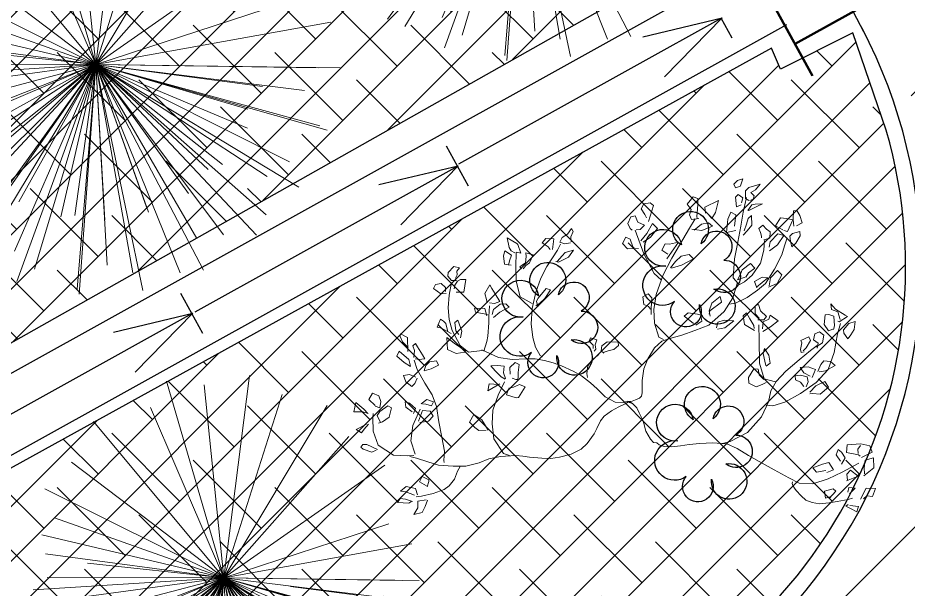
# Model space of a CAD drawing. Header units: millimetres. Extents: x 5637 to 6048, y 3385 to 3927.
# Drawn here: x 5799.75 to 5808.44, y 3743.04 to 3748.61 of the extents above; entities that cross this region are included whole.
import ezdxf

# ---------------------------------------------------------------- set-up
doc = ezdxf.new("R2010")
doc.units = ezdxf.units.MM
doc.linetypes.add('DASHEDX2', pattern=[38.1, 25.4, -12.7])
doc.layers.add('Contour Lines', color=253, linetype='Continuous')
doc.layers.add('dr', color=7, linetype='Continuous', lineweight=30, true_color=0x424d8a)
for name, color, linetype, lineweight in [('hatch', 253, 'Continuous', 13), ('road', 19, 'Continuous', 30), ('trees new', 7, 'Continuous', 20)]:
    doc.layers.add(name, color=color, linetype=linetype, lineweight=lineweight)
doc.layers.add('plants1', color=7, linetype='Continuous', true_color=0x89ee5d)
doc.styles.get("Standard").update_dxf_attribs({"font": 'arial.ttf'})
pattern_1 = [(45, (2816.3681, -1263.7476), (-0.265165043, 0.265165043), []), (135, (2816.3681, -1263.7476), (-0.79549513, 0.265165043), [0.9375, -0.5625])]

# ---------------------------------------------------------------- blocks, each defined once
blk = doc.blocks.new('LCCNDP03')
at = {"color": 0}
for p in [(-0.0942, 0.5129), (0.1198, 0.4961), (0.0008, 0.49), (-0.1995, 0.457), (-0.2952, 0.4376), (0.1962, 0.4352), (0.3067, 0.3904), (-0.3153, 0.3611), (-0.4456, 0.2845), (0.3595, 0.2487), (0.4314, 0.2157), (-0.4706, 0.1679), (0.4765, 0.1311), (0.4339, 0.1181), (-0.5172, 0.0821), (0.4194, 0.065), (0.3339, 0.0487), (-0.4715, 0.0176), (0.4706, 0.0046), (-0.4906, -0.0341), (-0.4713, -0.1762), (-0.4677, -0.0781), (-0.4628, -0.2111), (-0.446, -0.1349), (-0.3883, -0.2377), (-0.3873, -0.3189), (-0.3743, -0.291), (-0.357, -0.0707), (-0.3234, -0.3743), (-0.2864, -0.4035), (-0.2446, -0.367), (-0.2439, -0.2444), (-0.2094, -0.4093), (-0.1672, -0.2944), (-0.1671, -0.4591), (-0.128, -0.4633), (-0.1109, -0.312), (-0.0802, -0.3228), (-0.0597, -0.4233), (-0.0375, -0.4819), (-0.0099, -0.4468), (0.488, 0), (0.3186, -0.0048), (0.0382, -0.317), (0.1755, -0.2585), (0.1867, -0.3966), (0.1317, -0.3963), (0.0867, -0.4614), (0.2752, -0.1475), (0.3437, -0.2679), (0.2937, -0.2909), (0.2804, -0.3689), (0.4316, -0.0849), (0.396, -0.1269), (0.4169, -0.2032), (0.0112, -0.3278), (0.1007, -0.3089), (0.1824, -0.2675), (0.0936, -0.4704), (0.2505, -0.2064), (0.2172, -0.4253), (0.3005, -0.1297), (0.325, -0.3498), (0.329, -0.0427), (0.4096, -0.2489), (0.4652, -0.1296)]:
    blk.add_line(p, (-0.009, -0.0059), dxfattribs=at)
at = {"color": 0, "flags": 1}
for tag, p in [('SIZE', (0, 0)), ('ITEM', (0, -0.0701))]:
    blk.add_attdef(tag, p, '', height=0.0409, dxfattribs=at)
blk = doc.blocks.new('F1')
at = {"color": 92, "linetype": 'Continuous'}
for p, q in [((1.0816, 0.0562), (1.0771, 0.0451)), ((1.0966, 0.0606), (1.0816, 0.0562)), ((1.0899, 0.048), (1.0966, 0.0606)), ((1.0771, 0.0451), (1.0736, 0.0333)), ((1.0758, 0.0326), (1.0908, 0.0362)), ((1.0908, 0.0362), (1.0899, 0.048)), ((1.1134, 0.0339), (1.1003, 0.0372)), ((1.1016, 0.0366), (1.1071, 0.0411)), ((1.1071, 0.0411), (1.1274, 0.0409)), ((1.1228, 0.0333), (1.1134, 0.0339)), ((1.1274, 0.0409), (1.1228, 0.0333)), ((1.0923, 0.025), (1.0969, 0.0134)), ((1.1136, 0.021), (1.0976, 0.026)), ((1.1234, 0.02), (1.1136, 0.021)), ((1.1136, 0.0111), (1.1234, 0.02)), ((0.2958, -0.0077), (0.2984, 0.0018)), ((0.2984, 0.0018), (0.3104, -0.003)), ((1.0756, 0.009), (1.0733, -0.0005)), ((1.0901, 0.0012), (1.0771, 0.0072)), ((1.0861, -0.0088), (1.0901, 0.0012)), ((1.0969, 0.0134), (1.1136, 0.0111)), ((0.3118, -0.0088), (0.2958, -0.0077)), ((0.3104, -0.003), (0.3188, -0.0071)), ((0.3188, -0.0071), (0.3148, -0.0102)), ((1.0733, -0.0005), (1.0739, -0.0036)), ((1.0739, -0.0036), (1.0861, -0.0088)), ((0.2678, -0.0425), (0.2719, -0.0276)), ((0.2719, -0.0276), (0.2826, -0.0278)), ((0.2826, -0.0278), (0.2878, -0.0224)), ((0.2936, -0.0212), (0.2844, -0.0421)), ((0.3138, -0.0299), (0.3043, -0.0404)), ((0.3498, -0.0187), (0.3388, -0.0326)), ((0.344, -0.0365), (0.3595, -0.0313)), ((0.3568, -0.0187), (0.3463, -0.0224)), ((0.3595, -0.0313), (0.3568, -0.0187)), ((0.2844, -0.0421), (0.2678, -0.0425)), ((0.3043, -0.0404), (0.3156, -0.0409)), ((0.3156, -0.0409), (0.3171, -0.0326)), ((0.3388, -0.0326), (0.344, -0.0365)), ((1.0482, -0.0369), (1.0488, -0.0402)), ((1.1796, -0.0467), (1.1721, -0.0508)), ((1.1956, -0.051), (1.1796, -0.0467)), ((0.2904, -0.0636), (0.2731, -0.0792)), ((0.3211, -0.0529), (0.3004, -0.0626)), ((0.3004, -0.0626), (0.3151, -0.0721)), ((0.321, -0.0645), (0.3191, -0.0539)), ((0.9311, -0.0574), (0.9423, -0.0601)), ((0.9423, -0.0601), (0.9618, -0.0856)), ((1.17, -0.052), (1.1898, -0.0597)), ((1.1898, -0.0597), (1.1968, -0.0593)), ((1.2, -0.0541), (1.1956, -0.051)), ((1.1968, -0.0593), (1.2, -0.0541)), ((0.2731, -0.0792), (0.2748, -0.0972)), ((0.2903, -0.0781), (0.2891, -0.0672)), ((0.2898, -0.0924), (0.2903, -0.0781)), ((0.3151, -0.0721), (0.321, -0.0645)), ((0.357, -0.0651), (0.3455, -0.0711)), ((0.3455, -0.0711), (0.3551, -0.0835)), ((0.3551, -0.0835), (0.3663, -0.0796)), ((0.3758, -0.0649), (0.3596, -0.069)), ((0.3663, -0.0796), (0.3828, -0.0721)), ((0.3828, -0.0721), (0.3758, -0.0649)), ((1.1961, -0.087), (1.2005, -0.08)), ((1.2005, -0.08), (1.211, -0.0856)), ((0.2748, -0.0972), (0.2898, -0.0924)), ((0.3321, -0.0823), (0.326, -0.0939)), ((0.326, -0.0939), (0.3331, -0.1036)), ((0.3425, -0.0984), (0.334, -0.0872)), ((0.9618, -0.0856), (0.9662, -0.1123)), ((1.189, -0.0963), (1.1961, -0.087)), ((1.211, -0.0856), (1.1926, -0.0963)), ((0.2968, -0.0966), (0.2781, -0.1073)), ((0.2781, -0.1073), (0.2829, -0.1187)), ((0.3021, -0.1009), (0.2993, -0.0986)), ((0.3044, -0.1108), (0.2998, -0.1183)), ((0.324, -0.1036), (0.3021, -0.1009)), ((0.3033, -0.1032), (0.3044, -0.1108)), ((0.3241, -0.1177), (0.324, -0.1036)), ((0.3331, -0.1036), (0.3398, -0.1081)), ((0.3398, -0.1081), (0.3425, -0.0984)), ((0.9662, -0.1123), (0.9666, -0.1371)), ((0.9726, -0.1003), (0.9854, -0.1179)), ((0.9896, -0.0986), (0.9766, -0.0999)), ((0.9974, -0.1036), (0.9896, -0.0986)), ((1.0073, -0.1127), (0.9974, -0.1036)), ((1.0816, -0.1092), (1.0738, -0.1191)), ((1.0966, -0.1059), (1.0816, -0.1092)), ((1.0936, -0.1278), (1.0993, -0.1079)), ((1.1531, -0.1117), (1.1498, -0.1289)), ((1.1641, -0.1026), (1.1531, -0.1117)), ((1.1713, -0.0995), (1.1641, -0.1026)), ((1.1748, -0.1133), (1.168, -0.1013)), ((0.2829, -0.1187), (0.2996, -0.121)), ((0.2996, -0.121), (0.3241, -0.1177)), ((0.9854, -0.1179), (1.0008, -0.1268)), ((1.0008, -0.1268), (1.0073, -0.1127)), ((1.0738, -0.1191), (1.0799, -0.1274)), ((1.0799, -0.1274), (1.0936, -0.1278)), ((1.1093, -0.121), (1.1064, -0.1307)), ((1.1241, -0.1317), (1.1119, -0.1241)), ((1.1566, -0.132), (1.1706, -0.1206)), ((1.171, -0.1272), (1.1698, -0.1388)), ((1.1706, -0.1206), (1.1748, -0.1133)), ((1.1795, -0.1301), (1.171, -0.1272)), ((1.201, -0.1179), (1.1908, -0.1156)), ((1.192, -0.1158), (1.1996, -0.1231)), ((1.1996, -0.1231), (1.2145, -0.1338)), ((1.2173, -0.117), (1.201, -0.1179)), ((1.2145, -0.1338), (1.2173, -0.117)), ((0.9666, -0.1371), (0.959, -0.1645)), ((1.0748, -0.145), (1.0778, -0.1373)), ((1.0778, -0.1373), (1.0886, -0.1398)), ((1.0969, -0.1398), (1.0868, -0.1479)), ((1.0886, -0.1398), (1.0944, -0.1396)), ((1.1064, -0.1307), (1.1178, -0.1396)), ((1.1178, -0.1396), (1.1261, -0.1413)), ((1.1261, -0.1413), (1.1241, -0.1317)), ((1.1498, -0.1289), (1.1566, -0.132)), ((1.1698, -0.1388), (1.1741, -0.1487)), ((1.1918, -0.1411), (1.1793, -0.1311)), ((1.1858, -0.1527), (1.1918, -0.1411)), ((1.0868, -0.1479), (1.0748, -0.145)), ((1.1741, -0.1487), (1.1858, -0.1527)), ((0.9224, -0.1628), (0.9116, -0.1827)), ((0.9261, -0.162), (0.9224, -0.1628)), ((0.9439, -0.1661), (0.9261, -0.162)), ((0.9411, -0.1775), (0.9439, -0.1661)), ((0.959, -0.1645), (0.9493, -0.1893)), ((0.9574, -0.185), (0.9782, -0.1711)), ((0.9782, -0.1711), (0.9769, -0.1841)), ((1.1073, -0.1854), (1.1106, -0.1754)), ((1.1106, -0.1754), (1.1158, -0.1696)), ((1.1158, -0.1696), (1.1273, -0.1771)), ((0.9116, -0.1827), (0.9216, -0.1862)), ((0.9216, -0.1862), (0.9322, -0.1812)), ((0.9322, -0.1812), (0.9406, -0.1783)), ((0.9769, -0.1841), (0.9599, -0.1841)), ((1.1211, -0.191), (1.1094, -0.187)), ((1.1319, -0.1883), (1.1211, -0.191)), ((1.1273, -0.1771), (1.1319, -0.1883)), ((0.3648, -0.2191), (0.3791, -0.2059)), ((0.3791, -0.2059), (0.3928, -0.2061)), ((0.3976, -0.2079), (0.3878, -0.2202)), ((0.3928, -0.2061), (0.3978, -0.205)), ((0.9261, -0.1951), (0.9251, -0.198)), ((0.9251, -0.198), (0.9259, -0.2077)), ((0.9259, -0.2077), (0.9251, -0.2226)), ((0.9292, -0.1953), (0.9261, -0.1951)), ((0.9359, -0.1968), (0.9292, -0.1953)), ((0.9414, -0.2156), (0.9402, -0.2042)), ((0.9476, -0.1953), (0.9521, -0.2055)), ((0.9556, -0.1978), (0.9482, -0.1941)), ((0.9521, -0.2055), (0.9517, -0.2175)), ((0.9672, -0.2084), (0.9556, -0.1978)), ((0.9756, -0.2164), (0.9672, -0.2084)), ((1.0828, -0.2042), (1.0701, -0.2115)), ((1.0951, -0.1992), (1.0828, -0.2042)), ((1.0869, -0.2164), (1.0928, -0.209)), ((1.0928, -0.209), (1.0956, -0.2001)), ((1.1203, -0.2063), (1.1243, -0.2183)), ((1.1326, -0.2121), (1.1206, -0.2057)), ((0.372, -0.2291), (0.3648, -0.2191)), ((0.3878, -0.2202), (0.372, -0.2291)), ((0.405, -0.217), (0.402, -0.2262)), ((0.4158, -0.2249), (0.4093, -0.2175)), ((0.4253, -0.2282), (0.4158, -0.2249)), ((0.4778, -0.2202), (0.4843, -0.2162)), ((0.4843, -0.2162), (0.495, -0.2113)), ((0.495, -0.2113), (0.5087, -0.217)), ((0.5087, -0.217), (0.5098, -0.2268)), ((0.9251, -0.2226), (0.9321, -0.2255)), ((0.9321, -0.2255), (0.9414, -0.2156)), ((0.9517, -0.2175), (0.9641, -0.2177)), ((0.9641, -0.2177), (0.9756, -0.2164)), ((1.0701, -0.2115), (1.0743, -0.2187)), ((1.0743, -0.2187), (1.0869, -0.2164)), ((1.1063, -0.2195), (1.0958, -0.2212)), ((1.0958, -0.2212), (1.1004, -0.2282)), ((1.1129, -0.2202), (1.1063, -0.2195)), ((1.1154, -0.2351), (1.1156, -0.222)), ((1.1243, -0.2183), (1.1431, -0.232)), ((1.1464, -0.2224), (1.1326, -0.2121)), ((1.1431, -0.232), (1.1464, -0.2224)), ((0.3955, -0.2346), (0.3901, -0.2498)), ((0.4106, -0.2419), (0.3993, -0.2369)), ((0.402, -0.2262), (0.4045, -0.2353)), ((0.4045, -0.2353), (0.4168, -0.2373)), ((0.4168, -0.2373), (0.4263, -0.2357)), ((0.4263, -0.2357), (0.4253, -0.2282)), ((0.4912, -0.233), (0.482, -0.2253)), ((0.4935, -0.2431), (0.4912, -0.233)), ((0.5098, -0.2268), (0.5017, -0.2429)), ((0.884, -0.2388), (0.8881, -0.2413)), ((1.0176, -0.2388), (1.0335, -0.2498)), ((1.0241, -0.2382), (1.0401, -0.2346)), ((1.0401, -0.2346), (1.0561, -0.2407)), ((1.0561, -0.2407), (1.0583, -0.2626)), ((1.1004, -0.2282), (1.1106, -0.2421)), ((1.1189, -0.2429), (1.1154, -0.2351)), ((1.1271, -0.2326), (1.1294, -0.2576)), ((1.1381, -0.2489), (1.1273, -0.2396)), ((0.3721, -0.2483), (0.355, -0.2591)), ((0.3831, -0.2456), (0.3721, -0.2483)), ((0.3811, -0.2591), (0.3855, -0.246)), ((0.3901, -0.2498), (0.4036, -0.2537)), ((0.4036, -0.2537), (0.4183, -0.251)), ((0.4183, -0.251), (0.4106, -0.2419)), ((0.4796, -0.2493), (0.473, -0.2551)), ((0.473, -0.2551), (0.476, -0.2698)), ((0.4823, -0.2585), (0.4805, -0.2504)), ((0.5017, -0.2429), (0.4935, -0.2431)), ((0.7644, -0.2585), (0.7747, -0.2541)), ((0.7739, -0.2529), (0.7789, -0.2568)), ((0.7789, -0.2568), (0.7782, -0.2659)), ((0.7915, -0.2556), (0.7887, -0.2593)), ((1.0583, -0.2626), (1.0449, -0.2531)), ((1.1106, -0.2421), (1.1146, -0.2477)), ((1.1146, -0.2477), (1.1189, -0.2429)), ((1.1426, -0.2582), (1.1381, -0.2489)), ((0.355, -0.2591), (0.3643, -0.2655)), ((0.3643, -0.2655), (0.376, -0.2661)), ((0.376, -0.2661), (0.3811, -0.2591)), ((0.476, -0.2698), (0.4845, -0.281)), ((0.4863, -0.2719), (0.4823, -0.2585)), ((0.4845, -0.281), (0.4863, -0.2719)), ((0.7484, -0.2686), (0.7564, -0.2607)), ((0.7494, -0.2746), (0.7484, -0.2686)), ((0.7564, -0.2607), (0.7644, -0.2585)), ((0.7782, -0.2659), (0.769, -0.2738)), ((0.7904, -0.2669), (0.7877, -0.2765)), ((0.7887, -0.2593), (0.7904, -0.2669)), ((0.7939, -0.2661), (0.7935, -0.2601)), ((0.8019, -0.2732), (0.7939, -0.2661)), ((0.7994, -0.279), (0.8019, -0.2732)), ((1.0429, -0.2756), (1.0376, -0.269)), ((1.0514, -0.2701), (1.0696, -0.2785)), ((1.0621, -0.2876), (1.0576, -0.2727)), ((1.1294, -0.2576), (1.1428, -0.2632)), ((1.1428, -0.2632), (1.1426, -0.2582)), ((0.3888, -0.297), (0.3901, -0.2881)), ((0.4025, -0.3011), (0.4096, -0.2874)), ((0.4096, -0.2874), (0.4146, -0.2819)), ((0.413, -0.28), (0.418, -0.2787)), ((0.418, -0.2787), (0.4198, -0.2835)), ((0.4198, -0.2835), (0.4183, -0.2957)), ((0.769, -0.2738), (0.7494, -0.2746)), ((0.7877, -0.2765), (0.7994, -0.279)), ((1.0326, -0.2756), (1.0408, -0.2951)), ((1.0463, -0.2905), (1.0429, -0.2756)), ((1.0663, -0.2912), (1.0621, -0.2876)), ((1.0696, -0.2785), (1.0771, -0.2798)), ((1.0771, -0.2798), (1.0724, -0.2947)), ((0.3806, -0.2986), (0.3793, -0.3125)), ((0.3918, -0.2905), (0.3806, -0.2986)), ((0.3975, -0.3028), (0.3888, -0.297)), ((0.3958, -0.3137), (0.3975, -0.3028)), ((0.4063, -0.3075), (0.4025, -0.3011)), ((0.4203, -0.2999), (0.4063, -0.3075)), ((0.4183, -0.2957), (0.4203, -0.2999)), ((0.9767, -0.304), (0.9662, -0.3146)), ((1.0408, -0.2951), (1.0463, -0.2905)), ((1.0724, -0.2947), (1.0663, -0.2912)), ((0.3255, -0.3262), (0.3305, -0.3162)), ((0.3305, -0.3162), (0.3351, -0.3096)), ((0.336, -0.3086), (0.3436, -0.3183)), ((0.3436, -0.3183), (0.3448, -0.3245)), ((0.3641, -0.3243), (0.3715, -0.3206)), ((0.3715, -0.3206), (0.38, -0.3317)), ((0.3793, -0.3125), (0.3876, -0.3177)), ((0.3876, -0.3177), (0.3958, -0.3137)), ((0.4763, -0.3208), (0.4636, -0.3328)), ((0.4897, -0.3113), (0.4763, -0.3208)), ((0.4905, -0.3293), (0.4908, -0.3166)), ((0.5052, -0.3121), (0.5238, -0.322)), ((0.5067, -0.3212), (0.506, -0.3158)), ((0.5145, -0.3326), (0.5067, -0.3212)), ((0.5587, -0.3133), (0.5433, -0.3274)), ((0.5718, -0.31), (0.5587, -0.3133)), ((0.5722, -0.3231), (0.574, -0.3125)), ((0.6112, -0.3148), (0.6012, -0.3228)), ((0.6228, -0.3226), (0.6157, -0.3173)), ((0.9662, -0.3146), (0.9497, -0.3245)), ((0.9662, -0.3286), (0.9782, -0.3187)), ((0.9782, -0.3187), (0.9799, -0.3094)), ((1.0103, -0.3115), (0.9879, -0.3084)), ((0.9889, -0.3065), (0.9934, -0.3189)), ((0.9934, -0.3189), (1.0124, -0.3187)), ((1.0124, -0.3187), (1.0103, -0.3115)), ((0.3248, -0.3409), (0.3255, -0.3262)), ((0.336, -0.3363), (0.3248, -0.3409)), ((0.3448, -0.3245), (0.336, -0.3363)), ((0.3616, -0.3303), (0.3626, -0.3235)), ((0.364, -0.3479), (0.3616, -0.3303)), ((0.38, -0.3317), (0.3796, -0.3489)), ((0.4636, -0.3328), (0.4785, -0.3417)), ((0.4785, -0.3417), (0.4805, -0.3346)), ((0.4805, -0.3346), (0.4905, -0.3293)), ((0.4895, -0.3328), (0.485, -0.339)), ((0.5005, -0.332), (0.4895, -0.3328)), ((0.5058, -0.3423), (0.4982, -0.3353)), ((0.5213, -0.3433), (0.5145, -0.3326)), ((0.5273, -0.3373), (0.5213, -0.3433)), ((0.5238, -0.322), (0.5273, -0.3373)), ((0.5433, -0.3274), (0.561, -0.3272)), ((0.561, -0.3272), (0.5722, -0.3231)), ((0.5867, -0.333), (0.5892, -0.3425)), ((0.5877, -0.3425), (0.5888, -0.3365)), ((0.6012, -0.3228), (0.6038, -0.3336)), ((0.6038, -0.3336), (0.6095, -0.3351)), ((0.6095, -0.3351), (0.6268, -0.3361)), ((0.6335, -0.3299), (0.6228, -0.3226)), ((0.6268, -0.3361), (0.6335, -0.3299)), ((0.6932, -0.3286), (0.6939, -0.34)), ((0.8867, -0.3444), (0.8952, -0.3355)), ((0.8952, -0.3355), (0.9021, -0.3299)), ((0.8981, -0.3288), (0.9014, -0.3384)), ((0.9497, -0.3245), (0.9561, -0.3301)), ((0.9561, -0.3301), (0.9662, -0.3286)), ((0.9766, -0.3293), (0.9676, -0.3336)), ((0.9676, -0.3336), (0.9767, -0.3469)), ((0.9857, -0.3301), (0.9766, -0.3293)), ((0.9919, -0.3355), (0.9901, -0.3297)), ((0.9954, -0.346), (0.9919, -0.3355)), ((0.3533, -0.338), (0.3388, -0.3489)), ((0.3388, -0.3489), (0.3435, -0.351)), ((0.3435, -0.351), (0.3618, -0.3607)), ((0.3571, -0.356), (0.3518, -0.3429)), ((0.3556, -0.3394), (0.3533, -0.338)), ((0.373, -0.3502), (0.364, -0.3479)), ((0.3796, -0.3489), (0.373, -0.3502)), ((0.485, -0.339), (0.4963, -0.3483)), ((0.4963, -0.3483), (0.5007, -0.3595)), ((0.5067, -0.3566), (0.5058, -0.3423)), ((0.568, -0.3593), (0.5877, -0.3425)), ((0.5892, -0.3425), (0.5853, -0.3566)), ((0.6939, -0.34), (0.6942, -0.3587)), ((0.6992, -0.3429), (0.6949, -0.3382)), ((0.7075, -0.346), (0.6992, -0.3429)), ((0.71, -0.3593), (0.7075, -0.346)), ((0.8777, -0.3609), (0.8867, -0.3444)), ((0.8989, -0.3442), (0.8854, -0.3626)), ((0.9014, -0.3384), (0.8989, -0.3442)), ((0.9767, -0.3469), (0.9834, -0.356)), ((0.9876, -0.3622), (0.9954, -0.346)), ((1.0334, -0.346), (1.0313, -0.3694)), ((1.0473, -0.345), (1.0334, -0.346)), ((1.0508, -0.3578), (1.0514, -0.3506)), ((1.0651, -0.3417), (1.0746, -0.3404)), ((1.0673, -0.352), (1.0663, -0.3452)), ((1.0751, -0.3589), (1.0673, -0.352)), ((1.0746, -0.3404), (1.0883, -0.3487)), ((1.0883, -0.3487), (1.0853, -0.3564)), ((0.3686, -0.3593), (0.3571, -0.356)), ((0.3618, -0.3607), (0.3708, -0.3696)), ((0.3708, -0.3696), (0.3686, -0.3593)), ((0.5007, -0.3595), (0.5067, -0.3566)), ((0.571, -0.3694), (0.568, -0.3593)), ((0.5853, -0.3566), (0.571, -0.3694)), ((0.6942, -0.3587), (0.7009, -0.3653)), ((0.7009, -0.3653), (0.71, -0.3593)), ((0.8854, -0.3626), (0.8777, -0.3609)), ((0.9834, -0.356), (0.9876, -0.3622)), ((1.0313, -0.3694), (1.0411, -0.3682)), ((1.0411, -0.3682), (1.0464, -0.3649)), ((1.0464, -0.3649), (1.0508, -0.3578)), ((1.0479, -0.3659), (1.0571, -0.3653)), ((1.0571, -0.3653), (1.0641, -0.3732)), ((1.0853, -0.3564), (1.0751, -0.3589)), ((1.0441, -0.3895), (1.0489, -0.3831)), ((1.0478, -0.3763), (1.0504, -0.3701)), ((1.0489, -0.3831), (1.0478, -0.3763)), ((1.0641, -0.3798), (1.0546, -0.391)), ((1.0641, -0.3732), (1.0641, -0.3798)), ((0.4701, -0.4001), (0.4625, -0.416)), ((0.4848, -0.3924), (0.4701, -0.4001)), ((0.4823, -0.4092), (0.4838, -0.3949)), ((0.5063, -0.3905), (0.4875, -0.4086)), ((0.4978, -0.4096), (0.5112, -0.4009)), ((0.5112, -0.4009), (0.5062, -0.3893)), ((0.5283, -0.4073), (0.542, -0.4015)), ((0.542, -0.4015), (0.5368, -0.4119)), ((0.9184, -0.4067), (0.9247, -0.4017)), ((0.9247, -0.4017), (0.9296, -0.3955)), ((0.9354, -0.3986), (0.9279, -0.405)), ((0.9321, -0.3951), (0.9354, -0.3986)), ((0.9514, -0.4003), (0.9636, -0.4013)), ((0.9552, -0.4081), (0.9564, -0.3999)), ((0.9636, -0.4013), (0.9662, -0.4162)), ((1.0546, -0.391), (1.0441, -0.3895)), ((0.4625, -0.416), (0.4705, -0.4231)), ((0.4705, -0.4231), (0.4823, -0.4092)), ((0.4875, -0.4086), (0.4978, -0.4096)), ((0.512, -0.4247), (0.5225, -0.4154)), ((0.5225, -0.4154), (0.5273, -0.4073)), ((0.5368, -0.4119), (0.5348, -0.4202)), ((0.6622, -0.4144), (0.6443, -0.4214)), ((0.6557, -0.427), (0.6639, -0.415)), ((0.8492, -0.4216), (0.8666, -0.4119)), ((0.8691, -0.4129), (0.8604, -0.4235)), ((0.8666, -0.4119), (0.8711, -0.4123)), ((0.9131, -0.422), (0.9184, -0.4067)), ((0.9261, -0.4063), (0.9254, -0.4177)), ((0.9254, -0.4177), (0.9264, -0.4243)), ((0.9279, -0.405), (0.9261, -0.4063)), ((0.9522, -0.4185), (0.9552, -0.4081)), ((0.9662, -0.4162), (0.9647, -0.4253)), ((0.5202, -0.4328), (0.512, -0.4247)), ((0.5348, -0.4202), (0.5202, -0.4328)), ((0.6443, -0.4214), (0.6235, -0.434)), ((0.6235, -0.434), (0.6322, -0.4415)), ((0.646, -0.4371), (0.6557, -0.427)), ((0.6719, -0.4309), (0.6525, -0.4622)), ((0.8407, -0.4353), (0.8492, -0.4216)), ((0.8559, -0.4299), (0.8407, -0.4353)), ((0.8604, -0.4235), (0.8559, -0.4299)), ((0.8791, -0.434), (0.8777, -0.4529)), ((0.8872, -0.4382), (0.8831, -0.4332)), ((0.9264, -0.4243), (0.9131, -0.422)), ((0.9354, -0.4235), (0.9422, -0.4384)), ((0.9437, -0.4247), (0.9354, -0.4235)), ((0.9532, -0.4262), (0.9461, -0.4233)), ((0.9647, -0.4253), (0.9522, -0.4185)), ((0.9572, -0.4322), (0.9532, -0.4262)), ((0.9617, -0.4493), (0.9572, -0.4322)), ((0.6322, -0.4415), (0.646, -0.4371)), ((0.6815, -0.4458), (0.6704, -0.4394)), ((0.6765, -0.4576), (0.6815, -0.4458)), ((0.724, -0.4458), (0.744, -0.444)), ((0.7344, -0.4483), (0.7319, -0.446)), ((0.74, -0.4618), (0.7344, -0.4483)), ((0.744, -0.444), (0.7537, -0.4531)), ((0.8472, -0.4589), (0.8461, -0.4498)), ((0.8471, -0.4481), (0.8576, -0.4456)), ((0.8576, -0.4456), (0.8664, -0.4481)), ((0.8664, -0.4481), (0.8627, -0.4568)), ((0.8982, -0.4446), (0.8872, -0.4382)), ((0.8922, -0.4529), (0.8982, -0.4446)), ((0.9422, -0.4384), (0.9436, -0.4402)), ((0.9436, -0.4402), (0.9617, -0.4493)), ((0.4878, -0.4576), (0.4738, -0.4698)), ((0.4875, -0.474), (0.4887, -0.4645)), ((0.6525, -0.4622), (0.6687, -0.4578)), ((0.6687, -0.4578), (0.6765, -0.4576)), ((0.7162, -0.458), (0.704, -0.4676)), ((0.711, -0.4742), (0.7207, -0.4603)), ((0.7479, -0.4649), (0.74, -0.4618)), ((0.7537, -0.4531), (0.7479, -0.4649)), ((0.8436, -0.4686), (0.8472, -0.4589)), ((0.8539, -0.4632), (0.8471, -0.474)), ((0.8627, -0.4568), (0.8539, -0.4632)), ((0.8777, -0.4529), (0.8922, -0.4529)), ((0.4408, -0.4748), (0.4341, -0.4887)), ((0.448, -0.4678), (0.4408, -0.4748)), ((0.4501, -0.4748), (0.448, -0.4678)), ((0.4525, -0.4866), (0.4508, -0.4777)), ((0.4738, -0.4698), (0.4636, -0.487)), ((0.4745, -0.4895), (0.4875, -0.474)), ((0.499, -0.4771), (0.4885, -0.4804)), ((0.4885, -0.4804), (0.4888, -0.4918)), ((0.5035, -0.4831), (0.5038, -0.48)), ((0.537, -0.4825), (0.5302, -0.4908)), ((0.704, -0.4676), (0.6922, -0.4845)), ((0.7015, -0.4928), (0.711, -0.4742)), ((0.7234, -0.4802), (0.7162, -0.4885)), ((0.7302, -0.4794), (0.7234, -0.4802)), ((0.7412, -0.4808), (0.7379, -0.4785)), ((0.7464, -0.4897), (0.7412, -0.4808)), ((0.8471, -0.474), (0.8436, -0.4686)), ((0.4341, -0.4887), (0.435, -0.4963)), ((0.435, -0.4963), (0.4485, -0.492)), ((0.4485, -0.492), (0.4525, -0.4866)), ((0.4576, -0.4945), (0.4496, -0.5162)), ((0.464, -0.4963), (0.4576, -0.4945)), ((0.4636, -0.487), (0.4745, -0.4895)), ((0.4798, -0.5036), (0.466, -0.4974)), ((0.4888, -0.4918), (0.4955, -0.4966)), ((0.4955, -0.4966), (0.5027, -0.503)), ((0.5027, -0.503), (0.5093, -0.4968)), ((0.5062, -0.4899), (0.5035, -0.4831)), ((0.5093, -0.4968), (0.5062, -0.4899)), ((0.5302, -0.4908), (0.5225, -0.5019)), ((0.5325, -0.5032), (0.5358, -0.4905)), ((0.5508, -0.4905), (0.5673, -0.4858)), ((0.5528, -0.5185), (0.5537, -0.4978)), ((0.5673, -0.4858), (0.5663, -0.51)), ((0.6123, -0.486), (0.5932, -0.4955)), ((0.5932, -0.4955), (0.6007, -0.5007)), ((0.6007, -0.5007), (0.6137, -0.4976)), ((0.6302, -0.4872), (0.6123, -0.486)), ((0.6137, -0.4976), (0.6258, -0.486)), ((0.6922, -0.4845), (0.7015, -0.4928)), ((0.709, -0.4961), (0.7024, -0.5251)), ((0.7162, -0.4885), (0.7285, -0.4934)), ((0.7285, -0.4934), (0.7342, -0.5042)), ((0.7415, -0.5019), (0.7464, -0.4897)), ((0.4421, -0.5059), (0.4323, -0.5119)), ((0.4323, -0.5119), (0.4371, -0.5249)), ((0.4486, -0.517), (0.4468, -0.505)), ((0.4718, -0.5183), (0.4798, -0.5036)), ((0.5225, -0.5019), (0.5243, -0.5191)), ((0.5243, -0.5191), (0.53, -0.5137)), ((0.53, -0.5137), (0.5325, -0.5032)), ((0.5663, -0.51), (0.5617, -0.5226)), ((0.5898, -0.5204), (0.5957, -0.5088)), ((0.5957, -0.5088), (0.6028, -0.5162)), ((0.6188, -0.5075), (0.6323, -0.505)), ((0.6227, -0.511), (0.6217, -0.5073)), ((0.6222, -0.532), (0.6227, -0.511)), ((0.6323, -0.505), (0.6362, -0.5131)), ((0.6362, -0.5131), (0.6337, -0.5226)), ((0.7164, -0.5079), (0.7135, -0.5021)), ((0.7242, -0.5177), (0.7164, -0.5079)), ((0.7342, -0.5042), (0.7415, -0.5019)), ((0.4371, -0.5249), (0.443, -0.5336)), ((0.4493, -0.5326), (0.4486, -0.517)), ((0.4496, -0.5162), (0.4606, -0.5179)), ((0.4606, -0.5179), (0.4718, -0.5183)), ((0.53, -0.528), (0.5145, -0.5365)), ((0.525, -0.5388), (0.5313, -0.528)), ((0.5617, -0.5226), (0.5528, -0.5185)), ((0.5857, -0.5421), (0.5898, -0.5204)), ((0.6093, -0.5284), (0.5857, -0.5421)), ((0.6077, -0.5177), (0.6093, -0.5284)), ((0.6337, -0.5226), (0.6415, -0.532)), ((0.7024, -0.5251), (0.7087, -0.5297)), ((0.7087, -0.5297), (0.7197, -0.527)), ((0.7197, -0.527), (0.7242, -0.5177)), ((0.443, -0.5336), (0.4493, -0.5326)), ((0.5145, -0.5365), (0.5058, -0.5417)), ((0.5058, -0.5417), (0.5192, -0.5402)), ((0.5192, -0.5402), (0.525, -0.5388)), ((0.5292, -0.546), (0.5232, -0.5489)), ((0.5372, -0.5493), (0.5307, -0.546)), ((0.544, -0.5409), (0.5423, -0.5502)), ((0.5527, -0.5332), (0.5443, -0.5373)), ((0.5552, -0.5502), (0.5527, -0.5332)), ((0.6232, -0.5433), (0.6222, -0.532)), ((0.632, -0.546), (0.6232, -0.5433)), ((0.6415, -0.532), (0.632, -0.546)), ((0.5283, -0.5609), (0.5202, -0.5659)), ((0.5232, -0.5489), (0.5222, -0.5549)), ((0.5222, -0.5549), (0.5283, -0.5609)), ((0.5383, -0.5632), (0.5372, -0.5493)), ((0.5423, -0.5502), (0.5512, -0.5556)), ((0.5512, -0.5556), (0.5552, -0.5502)), ((0.5202, -0.5659), (0.5127, -0.5765)), ((0.5127, -0.5765), (0.5327, -0.5696)), ((0.5327, -0.5696), (0.5383, -0.5632)), ((0.5477, -0.5711), (0.5447, -0.5845)), ((0.5565, -0.5672), (0.5478, -0.5709)), ((0.5538, -0.5808), (0.56, -0.5738)), ((0.56, -0.5738), (0.5565, -0.5672)), ((0.5447, -0.5845), (0.5538, -0.5808))]:
    blk.add_line(p, q, dxfattribs=at)
at = {"color": 33, "linetype": 'Continuous'}
for p, q in [((1.0488, -0.0402), (1.0492, -0.0574)), ((1.0492, -0.0574), (1.0552, -0.0821)), ((1.0552, -0.0821), (1.0626, -0.1094)), ((0.5351, -0.1092), (0.5053, -0.1274)), ((0.5487, -0.1046), (0.5351, -0.1092)), ((1.0626, -0.1094), (1.0691, -0.1369)), ((0.5053, -0.1274), (0.4816, -0.1576)), ((1.0691, -0.1369), (1.0781, -0.157)), ((0.4816, -0.1576), (0.4712, -0.1858)), ((1.0781, -0.157), (1.0924, -0.1773)), ((0.4413, -0.1868), (0.4141, -0.2046)), ((0.4628, -0.179), (0.4413, -0.1868)), ((0.4746, -0.1794), (0.4628, -0.179)), ((0.4712, -0.1858), (0.468, -0.2055)), ((1.0924, -0.1773), (1.1079, -0.2011)), ((0.4141, -0.2046), (0.3874, -0.2262)), ((0.468, -0.2055), (0.4599, -0.2231)), ((0.8004, -0.2071), (0.802, -0.2144)), ((1.1079, -0.2011), (1.1147, -0.2175)), ((0.4599, -0.2231), (0.4435, -0.2427)), ((0.802, -0.2144), (0.8012, -0.2286)), ((0.3874, -0.2262), (0.3673, -0.251)), ((0.7939, -0.2396), (0.7824, -0.2502)), ((0.8012, -0.2286), (0.7939, -0.2396)), ((0.9933, -0.2431), (1.0176, -0.2388)), ((1.0449, -0.2531), (1.0229, -0.2398)), ((0.3673, -0.251), (0.3585, -0.2825)), ((0.4435, -0.2427), (0.421, -0.2651)), ((0.8881, -0.2413), (0.8977, -0.2556)), ((0.8977, -0.2556), (0.9033, -0.2729)), ((1.0335, -0.2498), (1.05, -0.2758)), ((0.421, -0.2651), (0.4017, -0.2833)), ((0.9033, -0.2729), (0.9084, -0.2974)), ((1.0339, -0.2632), (1.0326, -0.2756)), ((0.3585, -0.2825), (0.3551, -0.3162)), ((0.4017, -0.2833), (0.3904, -0.293)), ((0.6677, -0.2852), (0.6765, -0.2887)), ((0.6765, -0.2887), (0.6858, -0.3133)), ((1.05, -0.2758), (1.0568, -0.2951)), ((0.9084, -0.2974), (0.9082, -0.3249)), ((1.0568, -0.2951), (1.0596, -0.3158)), ((0.3551, -0.3162), (0.3508, -0.3357)), ((0.6858, -0.3133), (0.689, -0.3382)), ((1.0596, -0.3158), (1.0594, -0.339)), ((0.9082, -0.3249), (0.9039, -0.3551)), ((0.689, -0.3382), (0.6866, -0.3653)), ((1.0594, -0.339), (1.0568, -0.362)), ((0.5427, -0.3595), (0.5224, -0.3711)), ((0.5536, -0.357), (0.5427, -0.3595)), ((0.6866, -0.3653), (0.6761, -0.4013)), ((0.9039, -0.3551), (0.8963, -0.3804)), ((0.5047, -0.3852), (0.4909, -0.3986)), ((0.5224, -0.3711), (0.5047, -0.3852)), ((0.8963, -0.3804), (0.8871, -0.4026)), ((0.4909, -0.3986), (0.4762, -0.4253)), ((0.5403, -0.3953), (0.5499, -0.4046)), ((0.6761, -0.4013), (0.6628, -0.4324)), ((0.5499, -0.4046), (0.5499, -0.439)), ((0.8871, -0.4026), (0.8698, -0.4332)), ((0.4762, -0.4253), (0.465, -0.4522)), ((0.6628, -0.4324), (0.6506, -0.4568)), ((0.8698, -0.4332), (0.8648, -0.4444)), ((0.5499, -0.439), (0.5459, -0.4696)), ((0.465, -0.4522), (0.4609, -0.4684)), ((0.6506, -0.4568), (0.6345, -0.4891)), ((0.4609, -0.4684), (0.4573, -0.4833)), ((0.5459, -0.4696), (0.5425, -0.4984)), ((0.5425, -0.4984), (0.5395, -0.5243)), ((0.6345, -0.4891), (0.6255, -0.5061)), ((0.5395, -0.5243), (0.5355, -0.5508))]:
    blk.add_line(p, q, dxfattribs=at)
for points in [[(1.0186, -0.0315), (1.0229, -0.0228), (1.0275, -0.0081), (1.0361, 0.0047), (1.0446, 0.0121), (1.0641, 0.0206), (1.0851, 0.0266), (1.0944, 0.0287)], [(0.4182, -0.0442), (0.4184, -0.0411), (0.4171, -0.0375), (0.4135, -0.0334), (0.4103, -0.0293), (0.4007, -0.0199), (0.3918, -0.0131), (0.38, -0.0092), (0.3669, -0.0079), (0.3492, -0.011), (0.335, -0.0142), (0.3157, -0.0193), (0.3079, -0.022)], [(0.7235, -0.1682), (0.7289, -0.1645), (0.7402, -0.1582), (0.7531, -0.15), (0.7655, -0.1398), (0.7713, -0.1309), (0.777, -0.1164), (0.7812, -0.1065), (0.7926, -0.0883), (0.8029, -0.0777), (0.82, -0.0672), (0.8411, -0.0601), (0.8565, -0.057), (0.8726, -0.0564), (0.8951, -0.0568), (0.9069, -0.0576), (0.92, -0.0578), (0.9473, -0.0541), (0.9682, -0.0485), (0.9851, -0.0402), (1.0088, -0.0328), (1.0315, -0.0309), (1.058, -0.0315), (1.0779, -0.0361), (1.0988, -0.0413), (1.1105, -0.0433)], [(0.7235, -0.1682), (0.7217, -0.1676), (0.7155, -0.1655), (0.7075, -0.1587), (0.7026, -0.1502), (0.6988, -0.1429), (0.695, -0.1375), (0.6928, -0.1311), (0.6884, -0.1179), (0.6791, -0.104), (0.6731, -0.098), (0.6671, -0.0978), (0.6626, -0.0945), (0.6536, -0.0926), (0.6395, -0.0928), (0.6243, -0.0953), (0.6086, -0.0988), (0.5895, -0.1021), (0.5668, -0.105), (0.5411, -0.1046), (0.522, -0.0978), (0.5003, -0.0866), (0.4808, -0.0771), (0.4525, -0.0638), (0.4254, -0.0512), (0.4057, -0.0427), (0.381, -0.0431), (0.3543, -0.0541), (0.3298, -0.0678), (0.3008, -0.0858)], [(1.1012, -0.0481), (1.1111, -0.0715), (1.1091, -0.0995), (1.098, -0.1301)], [(1.1036, -0.0454), (1.1153, -0.0442), (1.1406, -0.044), (1.1695, -0.0597), (1.1798, -0.0848), (1.182, -0.109), (1.182, -0.1162)], [(0.7155, -0.1655), (0.7217, -0.1692), (0.7167, -0.1703), (0.7111, -0.1727), (0.704, -0.1765), (0.7008, -0.18), (0.6998, -0.1862), (0.7, -0.1932), (0.7012, -0.2088), (0.7, -0.2299), (0.694, -0.2481), (0.6831, -0.269), (0.6707, -0.2816), (0.6566, -0.2879), (0.6355, -0.2951), (0.6126, -0.3048), (0.5877, -0.3166), (0.5622, -0.3427), (0.5477, -0.3684), (0.5415, -0.397)], [(0.7217, -0.1692), (0.7245, -0.1698), (0.7328, -0.1667), (0.7476, -0.1665), (0.7657, -0.1744), (0.775, -0.1825), (0.7812, -0.1879), (0.794, -0.1984), (0.8113, -0.2096), (0.8266, -0.2173), (0.8483, -0.2251), (0.8636, -0.2297), (0.88, -0.233), (0.8967, -0.2344), (0.9134, -0.2332), (0.9379, -0.2305), (0.9632, -0.2324), (0.9943, -0.2446)], [(0.4611, -0.2226), (0.4814, -0.2262), (0.4917, -0.2541), (0.4951, -0.2953), (0.4977, -0.3233)], [(0.9903, -0.2421), (0.9859, -0.2601), (0.9851, -0.2698), (0.9847, -0.2937), (0.9853, -0.305), (0.9853, -0.3243)], [(0.909, -0.334), (0.9311, -0.3444), (0.9407, -0.3725), (0.9429, -0.398), (0.9441, -0.4245)], [(0.5429, -0.3903), (0.5288, -0.399), (0.5156, -0.4119), (0.5023, -0.4346), (0.4981, -0.458), (0.4981, -0.4758)], [(0.6791, -0.3924), (0.693, -0.4028), (0.7137, -0.4371), (0.7322, -0.4787)]]:
    blk.add_lwpolyline(points, dxfattribs=at)
blk = doc.blocks.new('4855')
at = {"layer": 'trees new', "color": 94, "lineweight": 20, "true_color": 0x0cac0c}
for p in [(2608.737, 4856.103), (2607.725, 4856.033), (2609.683, 4855.739), (2606.837, 4855.542), (2607.853, 4854.965), (2610.388, 4855.009), (2606.241, 4854.722), (2606.361, 4854.368), (2607.435, 4854.39), (2606.205, 4854.16), (2608.825, 4854.092), (2610.717, 4854.05), (2606.25, 4853.929), (2606.093, 4853.32), (2606.101, 4853.49), (2606.271, 4853.643), (2606.871, 4852.321), (2606.974, 4852.082), (2607.098, 4851.799), (2607.142, 4853.298), (2607.175, 4852.828), (2607.27, 4853.148), (2607.319, 4852.545), (2607.633, 4851.817), (2607.655, 4851.522), (2607.675, 4852.299), (2607.827, 4851.643), (2608.219, 4852.167), (2608.92, 4852.247), (2609.521, 4852.615), (2609.669, 4851.978), (2609.412, 4851.941), (2609.91, 4853.203), (2610.313, 4852.688), (2610.096, 4852.546), (2610.597, 4853.605), (2610.46, 4853.384), (2610.611, 4853.041), (2608.514, 4852.119), (2608.939, 4852.197), (2608.885, 4851.435), (2609.66, 4852.662), (2609.474, 4851.632), (2610.807, 4853.606)]:
    blk.add_line(p, (2608.424, 4853.639), dxfattribs=at)
at = {"layer": 'trees new', "color": 31, "lineweight": 20}
for p, q in [((2608.185, 4855.992), (2608.424, 4853.639)), ((2609.136, 4855.872), (2608.424, 4853.639)), ((2607.531, 4855.713), (2607.853, 4854.965)), ((2609.948, 4855.361), (2608.825, 4854.092)), ((2606.568, 4855.048), (2607.435, 4854.39)), ((2610.436, 4854.296), (2608.424, 4853.639)), ((2606.761, 4853.814), (2608.424, 4853.639)), ((2606.954, 4853.062), (2608.424, 4853.639)), ((2607.039, 4852.875), (2608.424, 4853.639)), ((2607.27, 4851.728), (2608.424, 4853.639)), ((2607.517, 4852.916), (2608.424, 4853.639)), ((2607.551, 4852.39), (2608.424, 4853.639)), ((2608.082, 4852.154), (2608.424, 4853.639)), ((2608.245, 4851.447), (2608.424, 4853.639)), ((2608.363, 4852.787), (2608.424, 4853.639)), ((2608.785, 4851.606), (2608.424, 4853.639)), ((2608.536, 4851.682), (2608.424, 4853.639)), ((2609.247, 4851.606), (2608.424, 4853.639)), ((2610.088, 4852.172), (2608.424, 4853.639)), ((2609.33, 4852.382), (2608.424, 4853.639)), ((2609.905, 4853.018), (2608.424, 4853.639)), ((2609.993, 4851.975), (2608.424, 4853.639)), ((2610.405, 4852.441), (2608.424, 4853.639)), ((2610.683, 4852.997), (2608.424, 4853.639)), ((2610.051, 4853.425), (2609.238, 4853.532)), ((2606.394, 4853.099), (2607.072, 4853.28)), ((2606.29, 4852.73), (2607.148, 4853.096)), ((2606.386, 4852.839), (2606.873, 4853.03)), ((2606.633, 4852.212), (2607.517, 4852.916)), ((2606.505, 4852.393), (2607.175, 4852.828)), ((2608.264, 4851.397), (2608.363, 4852.787))]:
    blk.add_line(p, q, dxfattribs=at)

msp = doc.modelspace()

# ---------------------------------------------------------------- hatches: boundary and pattern name
at = {"layer": 'hatch'}
h = msp.add_hatch(dxfattribs=at)
h.set_pattern_fill('ANSI37', color=256, scale=5, style=0)
h.set_pattern_definition([(45, (2816.3681, -1263.7476), (-0.44194174, 0.44194174), []), (135, (2816.3681, -1263.7476), (-0.44194174, -0.44194174), [])])
edge = h.paths.add_edge_path()
edge.add_arc((5816.405, 3746.0617), 2.8873, 219.87342, 282.26906, ccw=False)
edge.add_line((5814.1891, 3744.2106), (5795.1521, 3780.5513))
edge.add_line((5795.1521, 3780.5513), (5796.4428, 3781.6442))
edge.add_line((5796.4428, 3781.6442), (5812.1545, 3752.0604))
edge.add_line((5812.1545, 3752.0604), (5816.9283, 3743.1774))
h = msp.add_hatch(dxfattribs=at)
h.set_pattern_fill('ANSI31', color=256, scale=8, style=0)
h.set_pattern_definition([(45, (2816.3681, -1263.7476), (-0.70710678, 0.70710678), [])])
edge = h.paths.add_edge_path()
edge.add_line((5792.8674, 3777.5751), (5795.2532, 3779.9864))
edge.add_line((5795.2532, 3779.9864), (5814.1625, 3744.1626))
edge.add_arc((5816.3627, 3745.7598), 2.7188, 215.97732, 284.02135)
edge.add_line((5817.0214, 3743.122), (5818.5189, 3743.8837))
edge.add_line((5818.5189, 3743.8837), (5821.6012, 3738.4853))
edge.add_line((5821.6012, 3738.4853), (5816.7084, 3735.4172))
edge.add_line((5816.7084, 3735.4172), (5813.3016, 3742.0939))
edge.add_line((5813.3016, 3742.0939), (5804.0298, 3741.2012))
edge.add_arc((5803.7741, 3746.1755), 4.9809, 272.94344, 389.54305)
edge.add_line((5808.1074, 3748.6315), (5792.8674, 3777.5751))
at = {"layer": 'plants1'}
h = msp.add_hatch(dxfattribs=at)
h.set_pattern_fill('ANSI38', color=256, scale=3, style=0)
h.set_pattern_definition(pattern_1)
h.paths.add_polyline_path([(5792.6981, 3777.2554), (5787.5118, 3771.535), (5787.1499, 3738.364), (5807.1254, 3749.64)])
h = msp.add_hatch(dxfattribs=at)
h.set_pattern_fill('ANSI38', color=256, scale=3, style=0)
h.set_pattern_definition(pattern_1)
edge = h.paths.add_edge_path()
edge.add_line((5807.8969, 3748.4606), (5807.1917, 3748.1083))
edge.add_line((5807.1917, 3748.1083), (5807.1036, 3748.3138))
edge.add_line((5807.1036, 3748.3138), (5787.1316, 3737.2869))
edge.add_line((5787.1316, 3737.2869), (5787.2198, 3736.6117))
edge.add_line((5787.2198, 3736.6117), (5793.7136, 3740.3403))
edge.add_line((5793.7136, 3740.3403), (5804.5479, 3741.4596))
edge.add_arc((5803.5993, 3746.1784), 4.8131, 281.36686, 376.08004)
edge.add_line((5808.2241, 3747.5115), (5807.8969, 3748.4606))

# ---------------------------------------------------------------- linework, layer by layer
at = {"layer": 'Contour Lines', "lineweight": 5, "ltscale": 0.5}
for points, knots in [([(5864.5386, 3742.3002), (5863.9321, 3741.8677), (5862.9676, 3741.0638), (5861.5533, 3741.9566), (5861.3362, 3743.2586), (5861.5144, 3744.9802), (5861.5391, 3747.4941), (5860.445, 3750.5555), (5858.843, 3753.4406), (5857.8509, 3755.9644), (5856.2048, 3757.3073), (5856.3561, 3759.7309), (5855.5588, 3762.1851), (5853.9457, 3764.9605), (5852.7821, 3767.5702), (5850.3731, 3770.3884), (5847.9742, 3773.3919), (5844.3366, 3776.0099), (5840.5768, 3777.9533), (5836.2137, 3779.8307), (5832.3285, 3781.4848), (5828.2816, 3782.4639), (5824.9003, 3782.581), (5821.3714, 3782.4038), (5818.2936, 3783.5868), (5815.9272, 3784.5996), (5813.8613, 3785.1491), (5811.9549, 3785.4178), (5809.306, 3785.5846), (5806.2086, 3785.6633), (5803.4402, 3785.5269), (5800.9939, 3785.8468), (5798.6917, 3786.9212), (5796.2144, 3788.174), (5793.9729, 3789.1212), (5792.1158, 3789.2123), (5791.1009, 3789.2227), (5790.6219, 3789.2276)], [187.458138, 187.458138, 187.458138, 187.458138, 191.595726, 194.146697, 195.656341, 199.288248, 204.571161, 210.551528, 218.482102, 224.524351, 226.45973, 230.677182, 237.678962, 242.025465, 249.876236, 254.678533, 264.184, 272.843779, 281.301583, 289.558662, 301.347303, 306.576767, 314.421953, 321.618364, 327.466242, 333.931531, 337.100944, 340.249971, 345.468419, 353.017709, 358.832541, 362.074889, 367.707312, 373.888799, 378.856515, 382.076847, 384.954897, 384.954897, 384.954897, 384.954897]), ([(5793.0614, 3784.7174), (5793.7685, 3784.7216), (5795.453, 3784.7319), (5798.224, 3784.4343), (5801.2123, 3783.4041), (5804.6196, 3783.5258), (5807.7677, 3783.4581), (5810.4683, 3782.607), (5812.5228, 3781.4889), (5814.2432, 3780.1035), (5816.1365, 3779.3205), (5818.1848, 3778.9006), (5820.2886, 3778.9126), (5822.5968, 3779.3923), (5824.9459, 3779.9418), (5827.6052, 3780.4789), (5830.7585, 3779.994), (5833.8759, 3778.2845), (5837.5138, 3777.508), (5841.1311, 3775.3402), (5844.8707, 3773.827), (5847.4504, 3770.9787), (5849.3727, 3769.1225), (5851.0111, 3766.8205), (5852.4448, 3764.7529), (5853.7965, 3761.9324), (5855.1024, 3759.3708), (5855.9533, 3756.4087), (5857.0449, 3753.9316), (5858.3943, 3751.2955), (5859.2271, 3748.6735), (5859.7575, 3745.8991), (5859.6955, 3743.5388), (5859.0155, 3741.9177), (5859.0362, 3741.1928), (5859.0376, 3741.1622)], [0, 0, 0, 0, 4.241686, 10.106035, 16.641839, 22.965879, 30.38446, 35.42558, 39.77922, 44.357398, 48.605075, 51.916009, 56.864413, 61.089484, 66.03268, 71.372451, 77.243392, 84.702376, 92.539283, 99.252076, 109.917617, 116.227227, 122.050327, 125.941313, 133.144421, 137.103998, 144.692794, 150.340028, 155.535951, 160.90978, 168.095652, 171.935954, 177.847244, 181.98883, 182.17161, 182.17161, 182.17161, 182.17161])]:
    msp.add_open_spline(points, degree=3, knots=knots, dxfattribs=at)
at = {"layer": 'dr', "ltscale": 0.5}
for p, q in [((5785.8988, 3737.4883), (5807.0591, 3749.2355)), ((5786.1103, 3736.8051), (5807.2542, 3748.5432))]:
    msp.add_line(p, q, dxfattribs=at)
at = {"layer": 'dr', "color": 4, "ltscale": 0.5}
for p, q in [((5805.8477, 3748.4243), (5806.6218, 3748.6077)), ((5806.6218, 3748.6077), (5806.0618, 3748.0336)), ((5806.6108, 3748.6082), (5806.7185, 3748.4143)), ((5803.9305, 3747.3587), (5804.0381, 3747.1648)), ((5803.2748, 3746.9809), (5804.0488, 3747.1643)), ((5804.0488, 3747.1643), (5803.4889, 3746.5902)), ((5804.0378, 3747.1648), (5804.1455, 3746.9709)), ((5801.3403, 3745.9217), (5801.448, 3745.7277)), ((5800.6846, 3745.5438), (5801.4586, 3745.7272)), ((5801.4586, 3745.7272), (5800.8987, 3745.1531)), ((5801.4476, 3745.7277), (5801.5553, 3745.5338))]:
    msp.add_line(p, q, dxfattribs=at)
at = {"layer": 'dr', "color": 7, "linetype": 'DASHEDX2', "lineweight": 50, "ltscale": 0.05}
msp.add_lwpolyline([(5807.3343, 3748.3534), (5811.353, 3750.5906)], dxfattribs=at)
at = {"layer": 'dr', "color": 7, "lineweight": 50, "ltscale": 0.5}
msp.add_lwpolyline([(5806.6691, 3749.5649), (5807.5047, 3748.0431)], dxfattribs=at)
at = {"layer": 'dr', "color": 4, "ltscale": 0.5}
for points in [[(5804.0558, 3747.1834), (5806.6204, 3748.6071)], [(5801.4828, 3745.7399), (5804.0474, 3747.1637)], [(5798.8926, 3744.3028), (5801.4573, 3745.7266)]]:
    msp.add_lwpolyline(points, dxfattribs=at)
at = {"layer": 'plants1'}
msp.add_lwpolyline([(5792.6981, 3777.2554), (5787.5118, 3771.535), (5787.1499, 3738.364), (5807.1254, 3749.64), (5792.6981, 3777.2554)], dxfattribs=at)
msp.add_lwpolyline([(5807.8969, 3748.4606), (5807.1917, 3748.1083), (5807.1036, 3748.3138), (5787.1316, 3737.2869), (5787.2198, 3736.6117), (5793.7136, 3740.3403), (5804.5479, 3741.4596, 0.438518), (5808.2241, 3747.5115), (5807.8969, 3748.4606)], format="xyb", dxfattribs=at)
at = {"layer": 'road', "lineweight": 30, "ltscale": 0.5}
msp.add_lwpolyline([(5808.0362, 3748.4111), (5801.527, 3760.7941)], dxfattribs=at)
msp.add_arc((5803.5619, 3746.1792), 5, 275.36932, 27.73406, dxfattribs=at)
at = {"layer": 'trees new', "color": 2, "lineweight": 30}
for points in [[(5806.543, 3745.9631, -3.050591), (5806.4028, 3745.8129, -1.895868), (5806.1569, 3745.8415, -1.508048), (5806.0733, 3746.1874, -2.38335), (5806.225, 3746.3945, -3.314684), (5806.4181, 3746.4036, -1.587341), (5806.6399, 3746.2445, -1.429778)], [(5805.1507, 3745.4662, -3.050591), (5805.0105, 3745.3161, -1.895868), (5804.7646, 3745.3447, -1.508048), (5804.681, 3745.6905, -2.38335), (5804.8327, 3745.8976, -3.314684), (5805.0258, 3745.9067, -1.587341), (5805.2475, 3745.7476, -1.429778)], [(5806.659, 3744.2573, -3.050591), (5806.5188, 3744.1071, -1.895868), (5806.273, 3744.1357, -1.508048), (5806.1893, 3744.4815, -2.38335), (5806.3411, 3744.6886, -3.314684), (5806.5342, 3744.6978, -1.587341), (5806.7559, 3744.5386, -1.429778)]]:
    msp.add_lwpolyline(points, format="xyb", close=True, dxfattribs=at)

# ---------------------------------------------------------------- block references
at = {"layer": 'plants1', "xscale": 0.7999999999999547, "yscale": 0.7999999999999547, "zscale": 0.7999999999999547}
msp.add_blockref('4855', (3715.0227, -139.7634), dxfattribs=at)
at = {"layer": 'trees new', "color": 84}
for name, p, xscale, yscale, zscale, rotation in [('LCCNDP03', (5804.7323, 3750.4487), 4.724999999990147, 4.724999999990147, 4.724999999990147, 343.4518148223149), ('LCCNDP03', (5800.5613, 3748.1683), 4.724999999990147, 4.724999999990147, 4.724999999990147, 343.4518148223149), ('F1', (5809.5453, 3743.6918, -4976.1978), 5.399999999995165, 5.399999999995165, 5.399999999995165, 176.1350928566827)]:
    msp.add_blockref(name, p, dxfattribs=dict(at, xscale=xscale, yscale=yscale, zscale=zscale, rotation=rotation))

doc.saveas('drawing.dxf')
